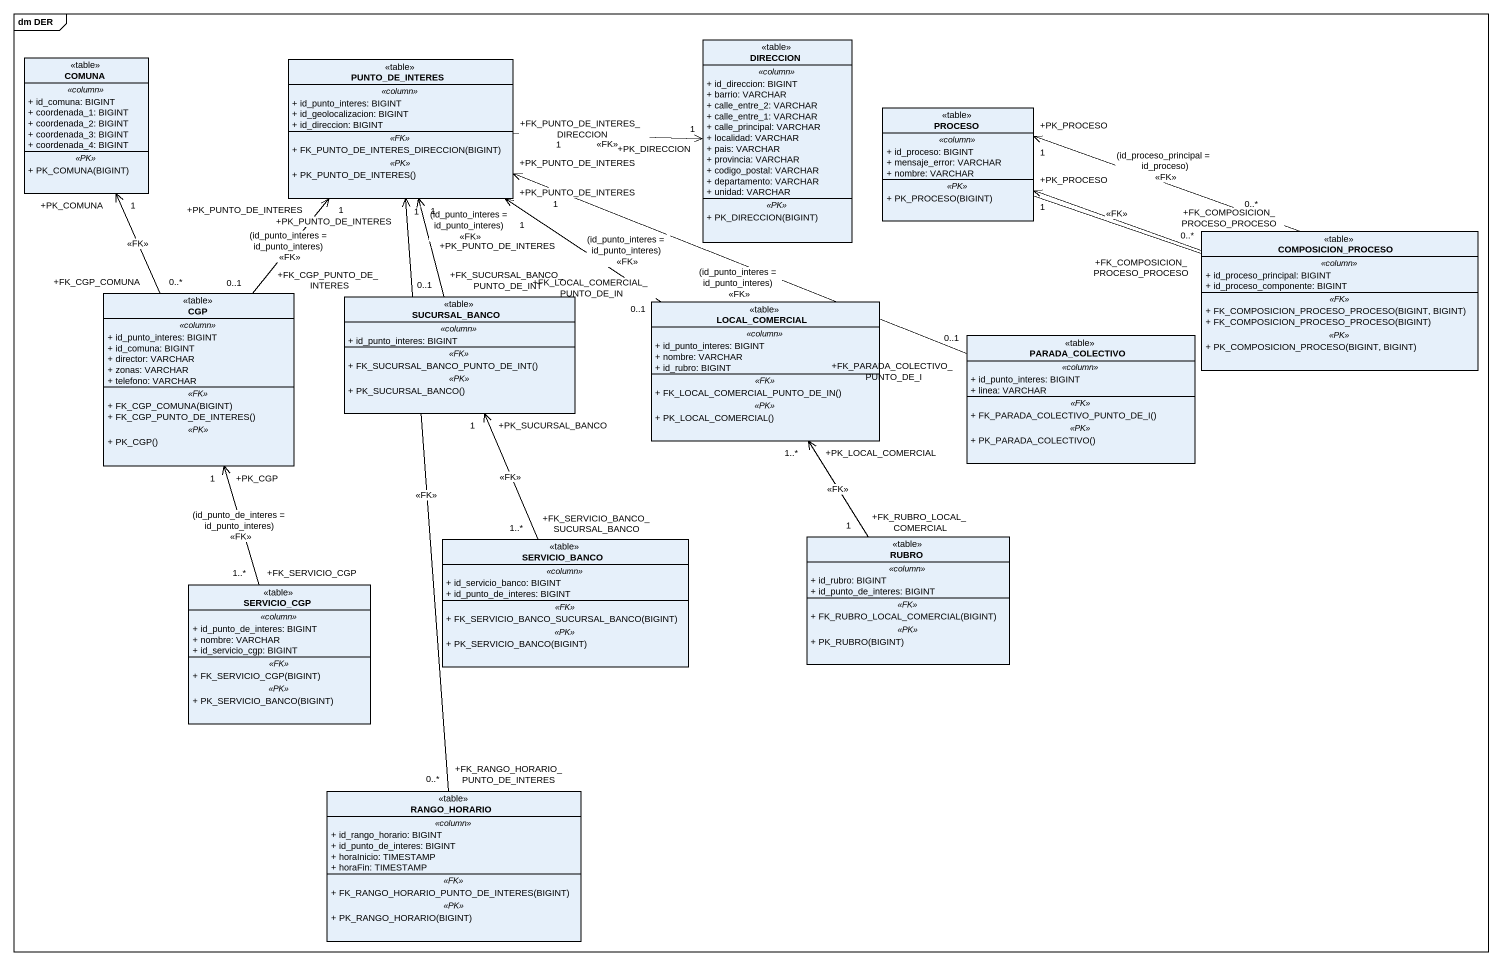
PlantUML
@startuml
mainframe dm DER
hide circle
hide empty members
skinparam classAttributeIconSize 0
class COMUNA <<table>> {
  .. <<column>> ..
  + id_comuna: BIGINT
  + coordenada_1: BIGINT
  + coordenada_2: BIGINT
  + coordenada_3: BIGINT
  + coordenada_4: BIGINT
  .. <<PK>> ..
  + PK_COMUNA(BIGINT)
}
class DIRECCION <<table>> {
  .. <<column>> ..
  + id_direccion: BIGINT
  + barrio: VARCHAR
  + calle_entre_2: VARCHAR
  + calle_entre_1: VARCHAR
  + calle_principal: VARCHAR
  + localidad: VARCHAR
  + pais: VARCHAR
  + provincia: VARCHAR
  + codigo_postal: VARCHAR
  + departamento: VARCHAR
  + unidad: VARCHAR
  .. <<PK>> ..
  + PK_DIRECCION(BIGINT)
}
class PUNTO_DE_INTERES <<table>> {
  .. <<column>> ..
  + id_punto_interes: BIGINT
  + id_geolocalizacion: BIGINT
  + id_direccion: BIGINT
  .. <<FK>> ..
  + FK_PUNTO_DE_INTERES_DIRECCION(BIGINT)
  .. <<PK>> ..
  + PK_PUNTO_DE_INTERES()
}
class PROCESO <<table>> {
  .. <<column>> ..
  + id_proceso: BIGINT
  + mensaje_error: VARCHAR
  + nombre: VARCHAR
  .. <<PK>> ..
  + PK_PROCESO(BIGINT)
}
class COMPOSICION_PROCESO <<table>> {
  .. <<column>> ..
  + id_proceso_principal: BIGINT
  + id_proceso_componente: BIGINT
  .. <<FK>> ..
  + FK_COMPOSICION_PROCESO_PROCESO(BIGINT, BIGINT)
  + FK_COMPOSICION_PROCESO_PROCESO(BIGINT)
  .. <<PK>> ..
  + PK_COMPOSICION_PROCESO(BIGINT, BIGINT)
}
class CGP <<table>> {
  .. <<column>> ..
  + id_punto_interes: BIGINT
  + id_comuna: BIGINT
  + director: VARCHAR
  + zonas: VARCHAR
  + telefono: VARCHAR
  .. <<FK>> ..
  + FK_CGP_COMUNA(BIGINT)
  + FK_CGP_PUNTO_DE_INTERES()
  .. <<PK>> ..
  + PK_CGP()
}
class SUCURSAL_BANCO <<table>> {
  .. <<column>> ..
  + id_punto_interes: BIGINT
  .. <<FK>> ..
  + FK_SUCURSAL_BANCO_PUNTO_DE_INT()
  .. <<PK>> ..
  + PK_SUCURSAL_BANCO()
}
class LOCAL_COMERCIAL <<table>> {
  .. <<column>> ..
  + id_punto_interes: BIGINT
  + nombre: VARCHAR
  + id_rubro: BIGINT
  .. <<FK>> ..
  + FK_LOCAL_COMERCIAL_PUNTO_DE_IN()
  .. <<PK>> ..
  + PK_LOCAL_COMERCIAL()
}
class PARADA_COLECTIVO <<table>> {
  .. <<column>> ..
  + id_punto_interes: BIGINT
  + linea: VARCHAR
  .. <<FK>> ..
  + FK_PARADA_COLECTIVO_PUNTO_DE_I()
  .. <<PK>> ..
  + PK_PARADA_COLECTIVO()
}
class SERVICIO_BANCO <<table>> {
  .. <<column>> ..
  + id_servicio_banco: BIGINT
  + id_punto_de_interes: BIGINT
  .. <<FK>> ..
  + FK_SERVICIO_BANCO_SUCURSAL_BANCO(BIGINT)
  .. <<PK>> ..
  + PK_SERVICIO_BANCO(BIGINT)
}
class RUBRO <<table>> {
  .. <<column>> ..
  + id_rubro: BIGINT
  + id_punto_de_interes: BIGINT
  .. <<FK>> ..
  + FK_RUBRO_LOCAL_COMERCIAL(BIGINT)
  .. <<PK>> ..
  + PK_RUBRO(BIGINT)
}
class SERVICIO_CGP <<table>> {
  .. <<column>> ..
  + id_punto_de_interes: BIGINT
  + nombre: VARCHAR
  + id_servicio_cgp: BIGINT
  .. <<FK>> ..
  + FK_SERVICIO_CGP(BIGINT)
  .. <<PK>> ..
  + PK_SERVICIO_BANCO(BIGINT)
}
class RANGO_HORARIO <<table>> {
  .. <<column>> ..
  + id_rango_horario: BIGINT
  + id_punto_de_interes: BIGINT
  + horaInicio: TIMESTAMP
  + horaFin: TIMESTAMP
  .. <<FK>> ..
  + FK_RANGO_HORARIO_PUNTO_DE_INTERES(BIGINT)
  .. <<PK>> ..
  + PK_RANGO_HORARIO(BIGINT)
}
PUNTO_DE_INTERES "+FK_PUNTO_DE_INTERES_DIRECCION\n1" -right-> "+PK_DIRECCION\n1" DIRECCION : <<FK>>
COMPOSICION_PROCESO "+FK_COMPOSICION_PROCESO_PROCESO\n0..*" -left-> "+PK_PROCESO\n1" PROCESO : (id_proceso_principal = id_proceso)\n<<FK>>
COMPOSICION_PROCESO "+FK_COMPOSICION_PROCESO_PROCESO\n0..*" -left-> "+PK_PROCESO\n1" PROCESO : <<FK>>
COMPOSICION_PROCESO -left- PROCESO
CGP "+FK_CGP_COMUNA\n0..*" -up-> "+PK_COMUNA\n1" COMUNA : <<FK>>
CGP "+FK_CGP_PUNTO_DE_INTERES\n0..1" -up-> "+PK_PUNTO_DE_INTERES\n1" PUNTO_DE_INTERES : (id_punto_interes = id_punto_interes)\n<<FK>>
SUCURSAL_BANCO "+FK_SUCURSAL_BANCO_PUNTO_DE_INT\n0..1" -up-> "+PK_PUNTO_DE_INTERES\n1" PUNTO_DE_INTERES : (id_punto_interes = id_punto_interes)\n<<FK>>
LOCAL_COMERCIAL "+FK_LOCAL_COMERCIAL_PUNTO_DE_IN\n0..1" -up-> "+PK_PUNTO_DE_INTERES\n1" PUNTO_DE_INTERES : (id_punto_interes = id_punto_interes)\n<<FK>>
PARADA_COLECTIVO "+FK_PARADA_COLECTIVO_PUNTO_DE_I\n0..1" -left-> "+PK_PUNTO_DE_INTERES\n1" PUNTO_DE_INTERES : (id_punto_interes = id_punto_interes)\n<<FK>>
SERVICIO_BANCO "+FK_SERVICIO_BANCO_SUCURSAL_BANCO\n1..*" -up-> "+PK_SUCURSAL_BANCO\n1" SUCURSAL_BANCO : <<FK>>
RUBRO "+FK_RUBRO_LOCAL_COMERCIAL\n1" -up-> "+PK_LOCAL_COMERCIAL\n1..*" LOCAL_COMERCIAL : <<FK>>
SERVICIO_CGP "+FK_SERVICIO_CGP\n1..*" -up-> "+PK_CGP\n1" CGP : (id_punto_de_interes = id_punto_interes)\n<<FK>>
RANGO_HORARIO "+FK_RANGO_HORARIO_PUNTO_DE_INTERES\n0..*" -up-> "+PK_PUNTO_DE_INTERES\n1" PUNTO_DE_INTERES : <<FK>>
@enduml
